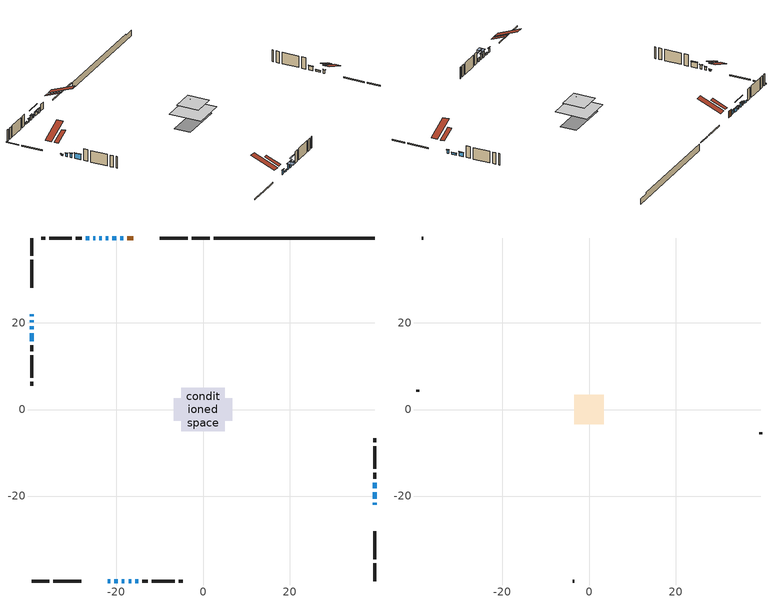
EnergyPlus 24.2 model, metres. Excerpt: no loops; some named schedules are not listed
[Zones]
conditioned space
 floor adiabatic (AdiabaticFloorConstruction): -5.05,-5.05 -5.05,5.05 5.05,5.05 5.05,-5.05 z1.83
 floor foundation (Slab1 construction): -6.72,-2.58 -6.72,2.58 6.72,2.58 6.72,-2.58 z-1.52
 wall outside (RimJoist1 construction): 1.52,39.64 -2.6,39.64 / -39.64,-39.64 -35.52,-39.64 / -39.64,39.64 -39.64,35.52 / 39.64,-39.64 39.64,-35.52 z0.61:0.91
 wall outside (RimJoist2 construction): -3.53,39.64 -10.03,39.64 / -34.59,-39.64 -28.09,-39.64 / -39.64,34.59 -39.64,28.09 / 39.64,-34.59 39.64,-28.09 z0.61:0.91
 wall outside (AdiabaticWallConstruction 1): -16.08,39.64 -17.53,39.64 z0.61:2.64
 wall outside (AdiabaticWallConstruction): -39.64,22.04 -39.64,21.52 z0.61:0.92; 39.64,-22.04 39.64,-21.53 / -24.87,39.64 -25.38,39.64 z0.61:1.63; -39.64,20.6 -39.64,20.14 / -20,39.64 -21.02,39.64 z0.61:1.53; -18.46,39.64 -19.07,39.64 / -22.04,-39.64 -21.42,-39.64 / -23.43,39.64 -23.94,39.64 / -39.64,19.21 -39.64,18.6 / -15.63,-39.64 -15.02,-39.64 / 39.64,-18.15 39.64,-16.93 z0.61:1.83; -21.94,39.64 -22.5,39.64 z0.61:1.73; -20.5,-39.64 -19.73,-39.64 / 39.64,-20.6 39.64,-19.07 / -26.3,39.64 -27.07,39.64 z0.61:1.12; -39.64,17.67 -39.64,15.79 / -18.81,-39.64 -18.14,-39.64 / -17.22,-39.64 -16.55,-39.64 z0.61:2.29
 wall outside (Wall1 construction): -28,39.64 -29.36,39.64 / -14.09,-39.64 -12.72,-39.64 / -39.64,14.86 -39.64,13.5 / 39.64,-16 39.64,-14.63 z0.61:4.27
 wall outside (Wall2 construction): -30.29,39.64 -35.54,39.64 / -11.79,-39.64 -6.54,-39.64 / -39.64,12.57 -39.64,7.32 / 39.64,-13.7 39.64,-8.46 z0.61:4.27
 wall outside (Wall3 construction): -36.47,39.64 -37.39,39.64 / -5.62,-39.64 -4.69,-39.64 / -39.64,6.39 -39.64,5.47 / 39.64,-7.53 39.64,-6.6 z0.61:4.27
 wall foundation (FoundationWall1 construction): 2.45,39.64,-1.52 2.45,39.64,0.61 35.92,39.64,0.61 35.92,39.64,0.19 39.64,39.64,0.19 39.64,39.64,-1.52
 window (WindowConstruction 13): -39.64,22.04 -39.64,21.53 z0.61:0.91
 window (WindowConstruction 6): 39.64,-22.04 39.64,-21.53 z0.61:1.62
 window (WindowConstruction 7): -39.64,20.6 -39.64,20.14 z0.61:1.52
 window (WindowConstruction 8): -18.46,39.64 -19.07,39.64 z0.61:1.83
 window (WindowConstruction 9): -20,39.64 -21.01,39.64 z0.61:1.52
 window (WindowConstruction 10): -21.94,39.64 -22.5,39.64 z0.61:1.73
 window (WindowConstruction 11): -22.04,-39.64 -21.43,-39.64 z0.61:1.83
 window (WindowConstruction 12): -23.43,39.64 -23.94,39.64 z0.61:1.83
 window (WindowConstruction 15): -20.5,-39.64 -19.74,-39.64 z0.61:1.12
 window (WindowConstruction 16): 39.64,-20.6 39.64,-19.08 z0.61:1.12
 window (WindowConstruction 14): -24.87,39.64 -25.38,39.64 z0.61:1.62
 window (WindowConstruction 17): -26.31,39.64 -27.07,39.64 z0.61:1.12
 window (WindowConstruction): -39.64,19.21 -39.64,18.6 z0.61:1.83
 window (WindowConstruction 1): -39.64,17.67 -39.64,15.79 z0.61:2.29
 window (WindowConstruction 2): -18.81,-39.64 -18.15,-39.64 z0.61:2.29
 window (WindowConstruction 3): -17.22,-39.64 -16.56,-39.64 z0.61:2.29
 window (WindowConstruction 4): -15.63,-39.64 -15.02,-39.64 z0.61:1.83
 window (WindowConstruction 5): 39.64,-18.15 39.64,-16.93 z0.61:1.83
 door (Door): -16.08,39.64 -17.53,39.64 z0.61:2.64
 ceiling adiabatic (AdiabaticFloorConstruction): 5.05,-5.05 5.05,5.05 -5.05,5.05 -5.05,-5.05 z1.83
 roof outside (Roof2 construction): -15.15,39.64,4.27 -15.15,35.02,6.19 -13.9,35.02,6.19 -13.9,39.64,4.27; -22.96,-39.64,4.27 -22.96,-35.02,6.19 -24.21,-35.02,6.19 -24.21,-39.64,4.27; -39.64,22.96,4.27 -35.02,22.96,6.19 -35.02,24.21,6.19 -39.64,24.21,4.27; 39.64,-22.96,4.27 35.02,-22.96,6.19 35.02,-24.21,6.19 39.64,-24.21,4.27
attic - vented
 floor to conditioned space (Floor1 construction Reversed): -3.45,-3.45 -3.45,3.45 3.45,3.45 3.45,-3.45 z4.27
 floor to conditioned space (Floor2 construction Reversed): -1.77,-1.77 -1.77,1.77 1.77,1.77 1.77,-1.77 z4.27
 wall outside (Wall4 construction): -38.32,39.64 -38.71,39.64 / -3.76,-39.64 -3.38,-39.64 / -39.64,4.54 -39.64,4.15 / 39.64,-5.67 39.64,-5.29 z0.61:4.27
 roof outside (Roof1 construction): -12.97,39.64,4.27 -12.97,32.2,7.37 -10.96,32.2,7.37 -10.96,39.64,4.27; -25.14,-39.64,4.27 -25.14,-32.2,7.37 -27.16,-32.2,7.37 -27.16,-39.64,4.27; -39.64,25.14,4.27 -32.2,25.14,7.37 -32.2,27.16,7.37 -39.64,27.16,4.27; 39.64,-25.14,4.27 32.2,-25.14,7.37 32.2,-27.16,7.37 39.64,-27.16,4.27
shading: -39.64,21.32 -39.64,22.25 -39.79,22.25 -39.79,21.32 z1.13; 39.64,-21.38 39.64,-22.19 39.82,-22.19 39.82,-21.38 z1.77; -39.64,19.99 -39.64,20.75 -39.79,20.75 -39.79,19.99 z1.67; -19.22,39.64 -18.31,39.64 -18.31,39.82 -19.22,39.82 z1.98; -21.47,39.64 -19.54,39.64 -19.54,39.82 -21.47,39.82 z1.98; -24.63,39.64 -19.81,39.64 -19.81,39.82 -24.63,39.82 z3.86; -21.13,-39.64 -22.33,-39.64 -22.33,-39.79 -21.13,-39.79 z2.13; -24.24,39.64 -23.13,39.64 -23.13,39.79 -24.24,39.79 z2.13; -19.68,-39.64 -20.56,-39.64 -20.56,-39.76 -19.68,-39.76 z1.18; 39.64,-19.01 39.64,-20.66 39.76,-20.66 39.76,-19.01 z1.18; -25.5,39.64 -24.75,39.64 -24.75,39.76 -25.5,39.76 z1.74; -27.13,39.64 -26.25,39.64 -26.25,39.76 -27.13,39.76 z1.18; -39.64,18.42 -39.64,19.39 -39.79,19.39 -39.79,18.42 z2.01; -39.64,15.67 -39.64,17.79 -39.85,17.79 -39.85,15.67 z2.41; -17.69,-39.64 -19.27,-39.64 -19.27,-41.47 -17.69,-41.47 z2.75; -16.1,-39.64 -17.68,-39.64 -17.68,-39.82 -16.1,-39.82 z2.75; -13.19,-39.64 -17.46,-39.64 -17.46,-39.79 -13.19,-39.79 z3.66; 39.64,-16.78 39.64,-18.3 39.82,-18.3 39.82,-16.78 z1.98
[Building]
Building 1: Terrain=Suburbs
[Site:Location]
Sault Ste Marie AP_ON: Latitude {deg}=46.49; Longitude {deg}=-84.51; Time Zone {hr}=-5; Elevation {m}=192; Keep Site Location Information=Yes
[Site:GroundTemperature:Shallow]
0.840846, -1.16074, -1.32103, -0.371179, 3.44196, 7.23733, 10.5277, 12.6121, 12.7892, 11.0939, 7.8874, 4.20846
[Site:WaterMainsTemperature]
Calculation Method=Schedule; Temperature Schedule=mains temperature schedule
[Material] Roughness=Rough; Thermal Absorptance=0.9
Name | Thickness {m} | Conductivity {W/m-K} | Density {kg/m3} | Specific Heat {J/kg-K} | Solar Absorptance | Visible Absorptance
asphalt or fiberglass shingles | 0.00635 | 0.162714 | 1121.4 | 1465.45 | 0.95 | 0.95
ceiling loosefill ins | 0.169333 | 0.0480833 | 16.02 | 1046.75 | 0.7 | 0.7
ceiling stud and cavity | 0.1397 | 0.170985 | 65.682 | 1177.47 | 0.7 | 0.7
ceiling stud and cavity 1 | 0.1397 | 0.170251 | 65.682 | 1177.47 | 0.7 | 0.7
concrete 4.0 in. | 0.1016 | 1.803125 | 2242.8 | 837.4 | 0.7 | 0.7
concrete 8.0 in. | 0.2032 | 1.803125 | 2242.8 | 837.4 | 0.7 | 0.7
door material | 0.04445 | 0.053851 | 512.64 | 1214.23 | 0.7 | 0.7
exterior vertical ins | 0.0457286 | 0.029427 | 32.04 | 1214.23 | 0.7 | 0.7
floor covering | 0.0127 | 0.0433444 | 54.468 | 1339.84 | 0.6 | 0.6
floor rigid ins; wall rigid ins | 0.512978 | 0.029427 | 32.04 | 1214.23 | 0.7 | 0.7
floor stud and cavity | 0.1397 | 1.75129 | 37.0049 | 1207.88 | 0.7 | 0.7
furniture material conditioned space 1 | 0.1524 | 0.115458 | 640.8 | 1214.23 | 0.6 | 0.6
gypsum board | 0.0127 | 0.160291 | 801 | 837.4 | 0.6 | 0.6
gypsum board 1 | 0.0127 | 0.160291 | 801 | 837.4 | 0.7 | 0.7
osb sheathing 0.5 in. | 0.0127 | 0.115458 | 512.64 | 1214.23 | 0.7 | 0.7
osb sheathing 0.75 in. | 0.01905 | 0.115458 | 512.64 | 1214.23 | 0.7 | 0.7
osb sheathing 2.0 in. | 0.0508 | 0.115458 | 512.64 | 1214.23 | 0.7 | 0.7
rim joist stud and cavity | 0.0508 | 0.0309026 | 125.044 | 1163.47 | 0.6 | 0.6
rim joist stud and cavity 1 | 0.0508 | 0.031136 | 125.044 | 1163.47 | 0.6 | 0.6
roof stud and cavity | 0.2032 | 0.146726 | 78.34581 | 1123.46 | 0.7 | 0.7
wall stud and cavity | 0.1397 | 0.125735 | 139.0536 | 1170.24 | 0.7 | 0.7
wall stud and cavity 1 | 0.1397 | 0.0878609 | 139.0536 | 1170.24 | 0.7 | 0.7
wall stud and cavity 2 | 0.1397 | 0.0931203 | 139.0536 | 1170.24 | 0.7 | 0.7
wall stud and cavity 3 | 0.0889 | 6.1454 | 50.32683 | 1063.81 | 0.6 | 0.6
wall stud and cavity 4 | 0.0889 | 0.380278 | 52.3479 | 1209.89 | 0.7 | 0.7
wall stud and cavity 5 | 0.0889 | 0.391764 | 83.0341 | 1211.67 | 0.7 | 0.7
wood siding | 0.0254 | 0.102417 | 544.68 | 1172.36 | 0.84 | 0.84
wood siding 1 | 0.00254 | 0.102417 | 544.68 | 1172.36 | 0.84 | 0.84
wood siding 2; wood siding 3; wood siding 4 | 0.0254 | 0.102417 | 544.68 | 1172.36 | 0.7 | 0.7
[WindowMaterial:SimpleGlazingSystem]
Name | U-Factor {W/m2-K} | Solar Heat Gain Coefficient
WindowMaterial | 2.50059 | 0.46
WindowMaterial 1 | 2.88953 | 0.69
WindowMaterial 10 | 2.571 | 0.26
WindowMaterial 2 | 2.95142 | 0.64
WindowMaterial 3 | 2.589168 | 0.42
WindowMaterial 4 | 2.64197 | 0.39
WindowMaterial 5 | 2.46312 | 0.49
WindowMaterial 6 | 2.54261 | 0.44
WindowMaterial 7 | 2.55396 | 0.44
WindowMaterial 8 | 3.14334 | 0.48
WindowMaterial 9 | 3.0383 | 0.6
[Construction]
AdiabaticFloorConstruction: floor stud and cavity, floor rigid ins, osb sheathing 0.75 in., floor covering
AdiabaticWallConstruction: wood siding 3, wall rigid ins, wall stud and cavity 4, gypsum board
AdiabaticWallConstruction 1: wood siding 4, wall rigid ins, wall stud and cavity 4, gypsum board
Door: door material
Floor1 construction Reversed: gypsum board, ceiling stud and cavity, ceiling loosefill ins
Floor2 construction Reversed: gypsum board, ceiling stud and cavity 1, ceiling loosefill ins
FoundationWall1 construction: concrete 8.0 in., gypsum board 1
furniture construction conditioned space 1: furniture material conditioned space 1
PartitionWallConstruction: gypsum board, wall stud and cavity 5, gypsum board
RimJoist1 construction: wood siding 2, osb sheathing 2.0 in., rim joist stud and cavity
RimJoist2 construction: wood siding 2, osb sheathing 2.0 in., rim joist stud and cavity 1
Roof1 construction: asphalt or fiberglass shingles
Roof2 construction: asphalt or fiberglass shingles, osb sheathing 0.75 in., roof stud and cavity, gypsum board
Slab1 construction: concrete 4.0 in.
Wall1 construction: wood siding, osb sheathing 0.5 in., wall stud and cavity, gypsum board
Wall2 construction: wood siding, osb sheathing 0.5 in., wall stud and cavity 1, gypsum board
Wall3 construction: wood siding, osb sheathing 0.5 in., wall stud and cavity 2, gypsum board
Wall4 construction: wood siding 1, wall stud and cavity 3
WindowConstruction; WindowConstruction 11; WindowConstruction 4; WindowConstruction 5; WindowConstruction 8: WindowMaterial
WindowConstruction 1: WindowMaterial 1
WindowConstruction 10: WindowMaterial 6
WindowConstruction 12: WindowMaterial 7
WindowConstruction 13: WindowMaterial 8
WindowConstruction 14: WindowMaterial 9
WindowConstruction 15; WindowConstruction 16; WindowConstruction 17: WindowMaterial 10
WindowConstruction 2; WindowConstruction 3: WindowMaterial 2
WindowConstruction 6: WindowMaterial 3
WindowConstruction 7: WindowMaterial 4
WindowConstruction 9: WindowMaterial 5
[Zone] Multiplier=1; Part of Total Floor Area=Yes
Name | Volume {m3}
attic - vented | 29.7847
conditioned space | 398.1
[Space]
Name | Zone | Volume {m3}
attic - vented 1 | attic - vented | 29.7847
conditioned space 1 | conditioned space | 398.1
[ZoneInfiltration:EffectiveLeakageArea]
infil attic - vented 1: Zone or Space=attic - vented 1; Schedule=Always On Discrete; Effective Air Leakage Area {cm2}=2360.26; Stack Coefficient=0.000469954; Wind Coefficient=1.4647e-05
[ZoneMixing]
whole house fan mix: Zone or Space=attic - vented; Schedule=Always On Continuous; Design Flow Rate Calculation Method=Flow/Zone; Design Flow Rate {m3/s}=0; Source Zone or Space=conditioned space
[SurfaceProperty:ExposedFoundationPerimeter]
Slab1: Exposed Perimeter Calculation Method=TotalExposedPerimeter; Total Exposed Perimeter {m}=37.186
[InternalMass] Zone or ZoneList=conditioned space; Space or SpaceList=conditioned space 1
Name | Construction | Surface Area {m2}
furniture mass conditioned space 1 | furniture construction conditioned space 1 | 68.6119
partition wall mass | PartitionWallConstruction | 171.53
[Lights]
interior lighting: Zone or ZoneList or Space or SpaceList=conditioned space 1; Schedule=interior lighting schedule; Design Level Calculation Method=LightingLevel; Lighting Level {W}=343.2; Return Air Fraction=0; Fraction Radiant=0.6; Fraction Visible=0.2; Fraction Replaceable=1
[People]
occupants: Zone or ZoneList or Space or SpaceList=conditioned space 1; Number of People Schedule=occupants schedule; Number of People Calculation Method=People; Number of People=3; Fraction Radiant=0.314171; Sensible Heat Fraction=0.56303; Activity Level Schedule=occupants activity schedule; Carbon Dioxide Generation Rate {m3/s-W}=0; Enable ASHRAE 55 Comfort Warnings=No; Mean Radiant Temperature Calculation Type=EnclosureAveraged
[ElectricEquipment] Zone or ZoneList or Space or SpaceList=conditioned space 1; Design Level Calculation Method=EquipmentLevel
Name | Schedule | Design Level {W} | Fraction Latent | Fraction Radiant | Fraction Lost
clothes dryer | clothes dryer schedule | 140.772 | 0.015 | 0.081 | 0.85
clothes washer | clothes washer schedule | 32.1985 | 0.03 | 0.162 | 0.7
cooking range | cooking range schedule | 215.147 | 0.08 | 0.432 | 0.2
dishwasher | dishwasher schedule | 66.8632 | 0.3 | 0.18 | 0.4
fridge | fridge schedule | 72.9452 | 0 | 0.6 | 0
mech vent house fan | mech vent house fan schedule | 0 | 0 | 0 | 1
mech vent house fan cfis | mech vent house fan cfis schedule | 0 | 0 | 0 | 0
misc plug loads | misc plug loads schedule | 494.7 | 0.045 | 0.513 | 0.1
whole house fan | Always On Discrete | 0 | 0 | 0 | 1
[OtherEquipment] Zone or ZoneList or Space or SpaceList=conditioned space 1; Design Level Calculation Method=EquipmentLevel
Name | Fuel Type | Schedule | Design Level {W} | Fraction Latent | Fraction Radiant | Fraction Lost
clothes dryer 1 | Electricity | clothes dryer schedule | 0 | 0.015 | 0.081 | 0.85
cooking range 1 | Electricity | cooking range schedule | 0 | 0.08 | 0.432 | 0.2
general water use latent | None | general water use schedule | 62.594 | 1 | 0 | 0
general water use sensible | None | general water use schedule | -61.6891 | 0 | 0.6 | 0
mech vent house fan latent load | None | Always On Discrete | 0 | 1 | 0 | 0
mech vent house fan sensible load | None | Always On Discrete | 0 | 0 | 0 | 0
water heater energy adjustment1 | NaturalGas | Always On Discrete | 0.01 | 0 | 0 | 1
[ZoneInfiltration:DesignFlowRate] Zone or ZoneList or Space or SpaceList=conditioned space 1; Schedule=Always On Discrete; Design Flow Rate Calculation Method=Flow/Zone; Design Flow Rate {m3/s}=0
infil flow; natural vent flow; whole house fan flow
[Foundation:Kiva]
Foundation Kiva 1: Initial Indoor Air Temperature {C}=18.3278; Wall Height Above Grade {m}=0.609996; Wall Depth Below Slab {m}=0.2032; Custom Block Material Name 1=exterior vertical ins; Custom Block Depth 1 {m}=2.13; Custom Block X Position 1 {m}=0.2159; Custom Block Z Position 1 {m}=0
[Foundation:Kiva:Settings]
Soil Conductivity {W/m-K}=0.849921; Soil Density {kg/m3}=1842.3; Soil Specific Heat {J/kg-K}=418.7; Ground Solar Absorptivity=0.9; Ground Thermal Absorptivity=0.9; Ground Surface Roughness {m}=0.03; Far-Field Width {m}=40; Deep-Ground Boundary Condition=ZeroFlux; Deep-Ground Depth {m}=40; Minimum Cell Dimension {m}=0.2; Maximum Cell Growth Coefficient=3; Simulation Timestep=Timestep
[Exterior:Lights]
exterior lighting: Schedule=exterior lighting schedule; Design Level {W}=75.6
[Schedule:Constant]
Name | Hourly Value
Always On Continuous; mech vent house fan schedule; mech vent house fan cfis schedule; Always On Discrete | 1
occupants activity schedule | 117.228
fridge schedule | 0
[Schedule:Week:Daily]
interior lighting schedule Week Rule - Jan1-Jan27: interior lighting schedule day, interior lighting schedule day, interior lighting schedule day, interior lighting schedule day, interior lighting schedule day, interior lighting schedule day, interior lighting schedule day, interior lighting schedule default day, interior lighting schedule default day, interior lighting schedule default day, interior lighting schedule default day, interior lighting schedule default day
interior lighting schedule Week Rule - Jan28-Feb3: interior lighting schedule day, interior lighting schedule day, interior lighting schedule day, interior lighting schedule day, interior lighting schedule day 1, interior lighting schedule day 1, interior lighting schedule day 1, interior lighting schedule default day, interior lighting schedule default day, interior lighting schedule default day, interior lighting schedule default day, interior lighting schedule default day
interior lighting schedule Week Rule - Feb4-Feb24: interior lighting schedule day 1, interior lighting schedule day 1, interior lighting schedule day 1, interior lighting schedule day 1, interior lighting schedule day 1, interior lighting schedule day 1, interior lighting schedule day 1, interior lighting schedule default day, interior lighting schedule default day, interior lighting schedule default day, interior lighting schedule default day, interior lighting schedule default day
interior lighting schedule Week Rule - Feb25-Mar3: interior lighting schedule day 1, interior lighting schedule day 1, interior lighting schedule day 1, interior lighting schedule day 1, interior lighting schedule day 2, interior lighting schedule day 2, interior lighting schedule day 2, interior lighting schedule default day, interior lighting schedule default day, interior lighting schedule default day, interior lighting schedule default day, interior lighting schedule default day
interior lighting schedule Week Rule - Mar4-Mar31: interior lighting schedule day 2, interior lighting schedule day 2, interior lighting schedule day 2, interior lighting schedule day 2, interior lighting schedule day 2, interior lighting schedule day 2, interior lighting schedule day 2, interior lighting schedule default day, interior lighting schedule default day, interior lighting schedule default day, interior lighting schedule default day, interior lighting schedule default day
interior lighting schedule Week Rule - Apr1-Apr28: interior lighting schedule day 3, interior lighting schedule day 3, interior lighting schedule day 3, interior lighting schedule day 3, interior lighting schedule day 3, interior lighting schedule day 3, interior lighting schedule day 3, interior lighting schedule default day, interior lighting schedule default day, interior lighting schedule default day, interior lighting schedule default day, interior lighting schedule default day
interior lighting schedule Week Rule - Apr29-May5: interior lighting schedule day 3, interior lighting schedule day 3, interior lighting schedule day 4, interior lighting schedule day 4, interior lighting schedule day 4, interior lighting schedule day 4, interior lighting schedule day 4, interior lighting schedule default day, interior lighting schedule default day, interior lighting schedule default day, interior lighting schedule default day, interior lighting schedule default day
interior lighting schedule Week Rule - May6-May26: interior lighting schedule day 4, interior lighting schedule day 4, interior lighting schedule day 4, interior lighting schedule day 4, interior lighting schedule day 4, interior lighting schedule day 4, interior lighting schedule day 4, interior lighting schedule default day, interior lighting schedule default day, interior lighting schedule default day, interior lighting schedule default day, interior lighting schedule default day
interior lighting schedule Week Rule - May27-Jun2: interior lighting schedule day 4, interior lighting schedule day 4, interior lighting schedule day 4, interior lighting schedule day 4, interior lighting schedule day 4, interior lighting schedule day 5, interior lighting schedule day 5, interior lighting schedule default day, interior lighting schedule default day, interior lighting schedule default day, interior lighting schedule default day, interior lighting schedule default day
interior lighting schedule Week Rule - Jun3-Jun30: interior lighting schedule day 5, interior lighting schedule day 5, interior lighting schedule day 5, interior lighting schedule day 5, interior lighting schedule day 5, interior lighting schedule day 5, interior lighting schedule day 5, interior lighting schedule default day, interior lighting schedule default day, interior lighting schedule default day, interior lighting schedule default day, interior lighting schedule default day
interior lighting schedule Week Rule - Jul1-Jul28: interior lighting schedule day 6, interior lighting schedule day 6, interior lighting schedule day 6, interior lighting schedule day 6, interior lighting schedule day 6, interior lighting schedule day 6, interior lighting schedule day 6, interior lighting schedule default day, interior lighting schedule default day, interior lighting schedule default day, interior lighting schedule default day, interior lighting schedule default day
interior lighting schedule Week Rule - Jul29-Aug4: interior lighting schedule day 6, interior lighting schedule day 6, interior lighting schedule day 6, interior lighting schedule day 7, interior lighting schedule day 7, interior lighting schedule day 7, interior lighting schedule day 7, interior lighting schedule default day, interior lighting schedule default day, interior lighting schedule default day, interior lighting schedule default day, interior lighting schedule default day
interior lighting schedule Week Rule - Aug5-Aug25: interior lighting schedule day 7, interior lighting schedule day 7, interior lighting schedule day 7, interior lighting schedule day 7, interior lighting schedule day 7, interior lighting schedule day 7, interior lighting schedule day 7, interior lighting schedule default day, interior lighting schedule default day, interior lighting schedule default day, interior lighting schedule default day, interior lighting schedule default day
interior lighting schedule Week Rule - Aug26-Sep1: interior lighting schedule day 7, interior lighting schedule day 7, interior lighting schedule day 7, interior lighting schedule day 7, interior lighting schedule day 7, interior lighting schedule day 7, interior lighting schedule day 8, interior lighting schedule default day, interior lighting schedule default day, interior lighting schedule default day, interior lighting schedule default day, interior lighting schedule default day
interior lighting schedule Week Rule - Sep2-Sep29: interior lighting schedule day 8, interior lighting schedule day 8, interior lighting schedule day 8, interior lighting schedule day 8, interior lighting schedule day 8, interior lighting schedule day 8, interior lighting schedule day 8, interior lighting schedule default day, interior lighting schedule default day, interior lighting schedule default day, interior lighting schedule default day, interior lighting schedule default day
interior lighting schedule Week Rule - Sep30-Oct6: interior lighting schedule day 8, interior lighting schedule day 9, interior lighting schedule day 9, interior lighting schedule day 9, interior lighting schedule day 9, interior lighting schedule day 9, interior lighting schedule day 9, interior lighting schedule default day, interior lighting schedule default day, interior lighting schedule default day, interior lighting schedule default day, interior lighting schedule default day
interior lighting schedule Week Rule - Oct7-Oct27: interior lighting schedule day 9, interior lighting schedule day 9, interior lighting schedule day 9, interior lighting schedule day 9, interior lighting schedule day 9, interior lighting schedule day 9, interior lighting schedule day 9, interior lighting schedule default day, interior lighting schedule default day, interior lighting schedule default day, interior lighting schedule default day, interior lighting schedule default day
interior lighting schedule Week Rule - Oct28-Nov3: interior lighting schedule day 9, interior lighting schedule day 9, interior lighting schedule day 9, interior lighting schedule day 9, interior lighting schedule day 10, interior lighting schedule day 10, interior lighting schedule day 10, interior lighting schedule default day, interior lighting schedule default day, interior lighting schedule default day, interior lighting schedule default day, interior lighting schedule default day
interior lighting schedule Week Rule - Nov4-Nov24: interior lighting schedule day 10, interior lighting schedule day 10, interior lighting schedule day 10, interior lighting schedule day 10, interior lighting schedule day 10, interior lighting schedule day 10, interior lighting schedule day 10, interior lighting schedule default day, interior lighting schedule default day, interior lighting schedule default day, interior lighting schedule default day, interior lighting schedule default day
interior lighting schedule Week Rule - Nov25-Dec1: interior lighting schedule day 10, interior lighting schedule day 10, interior lighting schedule day 10, interior lighting schedule day 10, interior lighting schedule day 10, interior lighting schedule day 10, interior lighting schedule day 11, interior lighting schedule default day, interior lighting schedule default day, interior lighting schedule default day, interior lighting schedule default day, interior lighting schedule default day
interior lighting schedule Week Rule - Dec2-Dec31: interior lighting schedule day 11, interior lighting schedule day 11, interior lighting schedule day 11, interior lighting schedule day 11, interior lighting schedule day 11, interior lighting schedule day 11, interior lighting schedule day 11, interior lighting schedule default day, interior lighting schedule default day, interior lighting schedule default day, interior lighting schedule default day, interior lighting schedule default day
occupants schedule Week Rule - Jan1-Dec31: occupants schedule day, occupants schedule day, occupants schedule day, occupants schedule day, occupants schedule day, occupants schedule day, occupants schedule day, occupants schedule default day, occupants schedule default day, occupants schedule default day, occupants schedule default day, occupants schedule default day
clothes dryer schedule Week Rule - Jan1-Dec31: clothes dryer schedule day, clothes dryer schedule day, clothes dryer schedule day, clothes dryer schedule day, clothes dryer schedule day, clothes dryer schedule day, clothes dryer schedule day, clothes dryer schedule default day, clothes dryer schedule default day, clothes dryer schedule default day, clothes dryer schedule default day, clothes dryer schedule default day
clothes washer schedule Week Rule - Jan1-Dec31: clothes washer schedule day, clothes washer schedule day, clothes washer schedule day, clothes washer schedule day, clothes washer schedule day, clothes washer schedule day, clothes washer schedule day, clothes washer schedule default day, clothes washer schedule default day, clothes washer schedule default day, clothes washer schedule default day, clothes washer schedule default day
cooking range schedule Week Rule - Jan1-Dec31: cooking range schedule day, cooking range schedule day, cooking range schedule day, cooking range schedule day, cooking range schedule day, cooking range schedule day, cooking range schedule day, cooking range schedule default day, cooking range schedule default day, cooking range schedule default day, cooking range schedule default day, cooking range schedule default day
dishwasher schedule Week Rule - Jan1-Dec31: dishwasher schedule day, dishwasher schedule day, dishwasher schedule day, dishwasher schedule day, dishwasher schedule day, dishwasher schedule day, dishwasher schedule day, dishwasher schedule default day, dishwasher schedule default day, dishwasher schedule default day, dishwasher schedule default day, dishwasher schedule default day
misc plug loads schedule Week Rule - Jan1-Dec31: misc plug loads schedule day, misc plug loads schedule day, misc plug loads schedule day, misc plug loads schedule day, misc plug loads schedule day, misc plug loads schedule day, misc plug loads schedule day, misc plug loads schedule default day, misc plug loads schedule default day, misc plug loads schedule default day, misc plug loads schedule default day, misc plug loads schedule default day
general water use schedule Week Rule - Jan1-Dec31: general water use schedule day, general water use schedule day, general water use schedule day, general water use schedule day, general water use schedule day, general water use schedule day, general water use schedule day, general water use schedule default day, general water use schedule default day, general water use schedule default day, general water use schedule default day, general water use schedule default day
exterior lighting schedule Week Rule - Jan1-Jan27: exterior lighting schedule day, exterior lighting schedule day, exterior lighting schedule day, exterior lighting schedule day, exterior lighting schedule day, exterior lighting schedule day, exterior lighting schedule day, exterior lighting schedule default day, exterior lighting schedule default day, exterior lighting schedule default day, exterior lighting schedule default day, exterior lighting schedule default day
exterior lighting schedule Week Rule - Jan28-Feb3: exterior lighting schedule day, exterior lighting schedule day, exterior lighting schedule day, exterior lighting schedule day, exterior lighting schedule day 1, exterior lighting schedule day 1, exterior lighting schedule day 1, exterior lighting schedule default day, exterior lighting schedule default day, exterior lighting schedule default day, exterior lighting schedule default day, exterior lighting schedule default day
exterior lighting schedule Week Rule - Feb4-Feb24: exterior lighting schedule day 1, exterior lighting schedule day 1, exterior lighting schedule day 1, exterior lighting schedule day 1, exterior lighting schedule day 1, exterior lighting schedule day 1, exterior lighting schedule day 1, exterior lighting schedule default day, exterior lighting schedule default day, exterior lighting schedule default day, exterior lighting schedule default day, exterior lighting schedule default day
exterior lighting schedule Week Rule - Feb25-Mar3: exterior lighting schedule day 1, exterior lighting schedule day 1, exterior lighting schedule day 1, exterior lighting schedule day 1, exterior lighting schedule day 2, exterior lighting schedule day 2, exterior lighting schedule day 2, exterior lighting schedule default day, exterior lighting schedule default day, exterior lighting schedule default day, exterior lighting schedule default day, exterior lighting schedule default day
exterior lighting schedule Week Rule - Mar4-Mar31: exterior lighting schedule day 2, exterior lighting schedule day 2, exterior lighting schedule day 2, exterior lighting schedule day 2, exterior lighting schedule day 2, exterior lighting schedule day 2, exterior lighting schedule day 2, exterior lighting schedule default day, exterior lighting schedule default day, exterior lighting schedule default day, exterior lighting schedule default day, exterior lighting schedule default day
exterior lighting schedule Week Rule - Apr1-Apr28: exterior lighting schedule day 3, exterior lighting schedule day 3, exterior lighting schedule day 3, exterior lighting schedule day 3, exterior lighting schedule day 3, exterior lighting schedule day 3, exterior lighting schedule day 3, exterior lighting schedule default day, exterior lighting schedule default day, exterior lighting schedule default day, exterior lighting schedule default day, exterior lighting schedule default day
exterior lighting schedule Week Rule - Apr29-May5: exterior lighting schedule day 3, exterior lighting schedule day 3, exterior lighting schedule day 4, exterior lighting schedule day 4, exterior lighting schedule day 4, exterior lighting schedule day 4, exterior lighting schedule day 4, exterior lighting schedule default day, exterior lighting schedule default day, exterior lighting schedule default day, exterior lighting schedule default day, exterior lighting schedule default day
exterior lighting schedule Week Rule - May6-May26: exterior lighting schedule day 4, exterior lighting schedule day 4, exterior lighting schedule day 4, exterior lighting schedule day 4, exterior lighting schedule day 4, exterior lighting schedule day 4, exterior lighting schedule day 4, exterior lighting schedule default day, exterior lighting schedule default day, exterior lighting schedule default day, exterior lighting schedule default day, exterior lighting schedule default day
exterior lighting schedule Week Rule - May27-Jun2: exterior lighting schedule day 4, exterior lighting schedule day 4, exterior lighting schedule day 4, exterior lighting schedule day 4, exterior lighting schedule day 4, exterior lighting schedule day 5, exterior lighting schedule day 5, exterior lighting schedule default day, exterior lighting schedule default day, exterior lighting schedule default day, exterior lighting schedule default day, exterior lighting schedule default day
exterior lighting schedule Week Rule - Jun3-Jun30: exterior lighting schedule day 5, exterior lighting schedule day 5, exterior lighting schedule day 5, exterior lighting schedule day 5, exterior lighting schedule day 5, exterior lighting schedule day 5, exterior lighting schedule day 5, exterior lighting schedule default day, exterior lighting schedule default day, exterior lighting schedule default day, exterior lighting schedule default day, exterior lighting schedule default day
exterior lighting schedule Week Rule - Jul1-Jul28: exterior lighting schedule day 6, exterior lighting schedule day 6, exterior lighting schedule day 6, exterior lighting schedule day 6, exterior lighting schedule day 6, exterior lighting schedule day 6, exterior lighting schedule day 6, exterior lighting schedule default day, exterior lighting schedule default day, exterior lighting schedule default day, exterior lighting schedule default day, exterior lighting schedule default day
exterior lighting schedule Week Rule - Jul29-Aug4: exterior lighting schedule day 6, exterior lighting schedule day 6, exterior lighting schedule day 6, exterior lighting schedule day 7, exterior lighting schedule day 7, exterior lighting schedule day 7, exterior lighting schedule day 7, exterior lighting schedule default day, exterior lighting schedule default day, exterior lighting schedule default day, exterior lighting schedule default day, exterior lighting schedule default day
exterior lighting schedule Week Rule - Aug5-Aug25: exterior lighting schedule day 7, exterior lighting schedule day 7, exterior lighting schedule day 7, exterior lighting schedule day 7, exterior lighting schedule day 7, exterior lighting schedule day 7, exterior lighting schedule day 7, exterior lighting schedule default day, exterior lighting schedule default day, exterior lighting schedule default day, exterior lighting schedule default day, exterior lighting schedule default day
[Schedule:Year]
interior lighting schedule: interior lighting schedule Week Rule - Jan1-Jan27, 1, 1, 1, 27, interior lighting schedule Week Rule - Jan28-Feb3, 1, 28, 2, 3, interior lighting schedule Week Rule - Feb4-Feb24, 2, 4, 2, 24, interior lighting schedule Week Rule - Feb25-Mar3, 2, 25, 3, 3, interior lighting schedule Week Rule - Mar4-Mar31, 3, 4, 3, 31, interior lighting schedule Week Rule - Apr1-Apr28, 4, 1, 4, 28, interior lighting schedule Week Rule - Apr29-May5, 4, 29, 5, 5, interior lighting schedule Week Rule - May6-May26, 5, 6, 5, 26, interior lighting schedule Week Rule - May27-Jun2, 5, 27, 6, 2, interior lighting schedule Week Rule - Jun3-Jun30, 6, 3, 6, 30, interior lighting schedule Week Rule - Jul1-Jul28, 7, 1, 7, 28, interior lighting schedule Week Rule - Jul29-Aug4, 7, 29, 8, 4, interior lighting schedule Week Rule - Aug5-Aug25, 8, 5, 8, 25, interior lighting schedule Week Rule - Aug26-Sep1, 8, 26, 9, 1, interior lighting schedule Week Rule - Sep2-Sep29, 9, 2, 9, 29, interior lighting schedule Week Rule - Sep30-Oct6, 9, 30, 10, 6, interior lighting schedule Week Rule - Oct7-Oct27, 10, 7, 10, 27, interior lighting schedule Week Rule - Oct28-Nov3, 10, 28, 11, 3, interior lighting schedule Week Rule - Nov4-Nov24, 11, 4, 11, 24, interior lighting schedule Week Rule - Nov25-Dec1, 11, 25, 12, 1, interior lighting schedule Week Rule - Dec2-Dec31, 12, 2, 12, 31
occupants schedule: occupants schedule Week Rule - Jan1-Dec31, 1, 1, 12, 31
clothes dryer schedule: clothes dryer schedule Week Rule - Jan1-Dec31, 1, 1, 12, 31
clothes washer schedule: clothes washer schedule Week Rule - Jan1-Dec31, 1, 1, 12, 31
cooking range schedule: cooking range schedule Week Rule - Jan1-Dec31, 1, 1, 12, 31
dishwasher schedule: dishwasher schedule Week Rule - Jan1-Dec31, 1, 1, 12, 31
misc plug loads schedule: misc plug loads schedule Week Rule - Jan1-Dec31, 1, 1, 12, 31
general water use schedule: general water use schedule Week Rule - Jan1-Dec31, 1, 1, 12, 31
exterior lighting schedule: exterior lighting schedule Week Rule - Jan1-Jan27, 1, 1, 1, 27, exterior lighting schedule Week Rule - Jan28-Feb3, 1, 28, 2, 3, exterior lighting schedule Week Rule - Feb4-Feb24, 2, 4, 2, 24, exterior lighting schedule Week Rule - Feb25-Mar3, 2, 25, 3, 3, exterior lighting schedule Week Rule - Mar4-Mar31, 3, 4, 3, 31, exterior lighting schedule Week Rule - Apr1-Apr28, 4, 1, 4, 28, exterior lighting schedule Week Rule - Apr29-May5, 4, 29, 5, 5, exterior lighting schedule Week Rule - May6-May26, 5, 6, 5, 26, exterior lighting schedule Week Rule - May27-Jun2, 5, 27, 6, 2, exterior lighting schedule Week Rule - Jun3-Jun30, 6, 3, 6, 30, exterior lighting schedule Week Rule - Jul1-Jul28, 7, 1, 7, 28, exterior lighting schedule Week Rule - Jul29-Aug4, 7, 29, 8, 4, exterior lighting schedule Week Rule - Aug5-Aug25, 8, 5, 8, 25, exterior lighting schedule Week Rule - Aug26-Sep1, 8, 26, 9, 1, exterior lighting schedule Week Rule - Sep2-Sep29, 9, 2, 9, 29, exterior lighting schedule Week Rule - Sep30-Oct6, 9, 30, 10, 6, exterior lighting schedule Week Rule - Oct7-Oct27, 10, 7, 10, 27, exterior lighting schedule Week Rule - Oct28-Nov3, 10, 28, 11, 3, exterior lighting schedule Week Rule - Nov4-Nov24, 11, 4, 11, 24, exterior lighting schedule Week Rule - Nov25-Dec1, 11, 25, 12, 1, exterior lighting schedule Week Rule - Dec2-Dec31, 12, 2, 12, 31
[Schedule:Compact]
mains temperature schedule: Through: 01/01, For: AllDays, Until: 24:00, 5.72222, Through: 01/02, For: AllDays, Until: 24:00, 5.65667, Through: 01/03, For: AllDays, Until: 24:00, 5.59222, Through: 01/04, For: AllDays, Until: 24:00, 5.52889, Through: 01/05, For: AllDays, Until: 24:00, 5.46667, Through: 01/06, For: AllDays, Until: 24:00, 5.405, Through: 01/07, For: AllDays, Until: 24:00, 5.345, Through: 01/08, For: AllDays, Until: 24:00, 5.28556, Through: 01/09, For: AllDays, Until: 24:00, 5.22722, Through: 01/10, For: AllDays, Until: 24:00, 5.17, Through: 01/11, For: AllDays, Until: 24:00, 5.11389, Through: 01/12, For: AllDays, Until: 24:00, 5.05889, Through: 01/13, For: AllDays, Until: 24:00, 5.00556, Through: 01/14, For: AllDays, Until: 24:00, 4.95278, Through: 01/15, For: AllDays, Until: 24:00, 4.90111, Through: 01/16, For: AllDays, Until: 24:00, 4.85111, Through: 01/17, For: AllDays, Until: 24:00, 4.80167, Through: 01/18, For: AllDays, Until: 24:00, 4.75389, Through: 01/19, For: AllDays, Until: 24:00, 4.70722, Through: 01/20, For: AllDays, Until: 24:00, 4.66167, Through: 01/21, For: AllDays, Until: 24:00, 4.61778, Through: 01/22, For: AllDays, Until: 24:00, 4.575, Through: 01/23, For: AllDays, Until: 24:00, 4.53333, Through: 01/24, For: AllDays, Until: 24:00, 4.49278, Through: 01/25, For: AllDays, Until: 24:00, 4.45389, Through: 01/26, For: AllDays, Until: 24:00, 4.41611, Through: 01/27, For: AllDays, Until: 24:00, 4.38, Through: 01/28, For: AllDays, Until: 24:00, 4.345, Through: 01/29, For: AllDays, Until: 24:00, 4.31111, Through: 01/30, For: AllDays, Until: 24:00, 4.27889, Through: 01/31, For: AllDays, Until: 24:00, 4.24833, Through: 02/01, For: AllDays, Until: 24:00, 4.21833, Through: 02/02, For: AllDays, Until: 24:00, 4.19056, Through: 02/03, For: AllDays, Until: 24:00, 4.16333, Through: 02/04, For: AllDays, Until: 24:00, 4.13833, Through: 02/05, For: AllDays, Until: 24:00, 4.11444, Through: 02/06, For: AllDays, Until: 24:00, 4.09167, Through: 02/07, For: AllDays, Until: 24:00, 4.07056, Through: 02/08, For: AllDays, Until: 24:00, 4.05111, Through: 02/09, For: AllDays, Until: 24:00, 4.03278, Through: 02/10, For: AllDays, Until: 24:00, 4.01611, Through: 02/11, For: AllDays, Until: 24:00, 4.00056, Through: 02/12, For: AllDays, Until: 24:00, 3.98667, Through: 02/13, For: AllDays, Until: 24:00, 3.97444, Through: 02/14, For: AllDays, Until: 24:00, 3.96333, Through: 02/15, For: AllDays, Until: 24:00, 3.95389, Through: 02/16, For: AllDays, Until: 24:00, 3.94556, Through: 02/17, For: AllDays, Until: 24:00, 3.93889, Through: 02/18, For: AllDays, Until: 24:00, 3.93389, Through: 02/19, For: AllDays, Until: 24:00, 3.93056, Through: 02/20, For: AllDays, Until: 24:00, 3.92833, Through: 02/21, For: AllDays, Until: 24:00, 3.92722, Through: 02/22, For: AllDays, Until: 24:00, 3.92833, Through: 02/23, For: AllDays, Until: 24:00, 3.93056, Through: 02/24, For: AllDays, Until: 24:00, 3.93444, Through: 02/25, For: AllDays, Until: 24:00, 3.93944, Through: 02/26, For: AllDays, Until: 24:00, 3.94611, Through: 02/27, For: AllDays, Until: 24:00, 3.95444, Through: 02/28, For: AllDays, Until: 24:00, 3.96389, Through: 03/01, For: AllDays, Until: 24:00, 3.975, Through: 03/02, For: AllDays, Until: 24:00, 3.98722, Through: 03/03, For: AllDays, Until: 24:00, 4.00111, Through: 03/04, For: AllDays, Until: 24:00, 4.01667, Through: 03/05, For: AllDays, Until: 24:00, 4.03389, Through: 03/06, For: AllDays, Until: 24:00, 4.05167, Through: 03/07, For: AllDays, Until: 24:00, 4.07167, Through: 03/08, For: AllDays, Until: 24:00, 4.09278, Through: 03/09, For: AllDays, Until: 24:00, 4.11556, Through: 03/10, For: AllDays, Until: 24:00, 4.13944, Through: 03/11, For: AllDays, Until: 24:00, 4.165, Through: 03/12, For: AllDays, Until: 24:00, 4.19167, Through: 03/13, For: AllDays, Until: 24:00, 4.22, Through: 03/14, For: AllDays, Until: 24:00, 4.24944, Through: 03/15, For: AllDays, Until: 24:00, 4.28056, Through: 03/16, For: AllDays, Until: 24:00, 4.31278, Through: 03/17, For: AllDays, Until: 24:00, 4.34667, Through: 03/18, For: AllDays, Until: 24:00, 4.38167, Through: 03/19, For: AllDays, Until: 24:00, 4.41833, Through: 03/20, For: AllDays, Until: 24:00, 4.45611, Through: 03/21, For: AllDays, Until: 24:00, 4.495, Through: 03/22, For: AllDays, Until: 24:00, 4.53556, Through: 03/23, For: AllDays, Until: 24:00, 4.57722, Through: 03/24, For: AllDays, Until: 24:00, 4.62, Through: 03/25, For: AllDays, Until: 24:00, 4.66444, Through: 03/26, For: AllDays, Until: 24:00, 4.70944, Through: 03/27, For: AllDays, Until: 24:00, 4.75611, Through: 03/28, For: AllDays, Until: 24:00, 4.80444, Through: 03/29, For: AllDays, Until: 24:00, 4.85333, Through: 03/30, For: AllDays, Until: 24:00, 4.90389, Through: 03/31, For: AllDays, Until: 24:00, 4.95556, Through: 04/01, For: AllDays, Until: 24:00, 5.00778, Through: 04/02, For: AllDays, Until: 24:00, 5.06167, Through: 04/03, For: AllDays, Until: 24:00, 5.11667, Through: 04/04, For: AllDays, Until: 24:00, 5.17278, Through: 04/05, For: AllDays, Until: 24:00, 5.23, Through: 04/06, For: AllDays, Until: 24:00, 5.28833, Through: 04/07, For: AllDays, Until: 24:00, 5.34778, Through: 04/08, For: AllDays, Until: 24:00, 5.40833, Through: 04/09, For: AllDays, Until: 24:00, 5.47, Through: 04/10, For: AllDays, Until: 24:00, 5.53222, Through: 04/11, For: AllDays, Until: 24:00, 5.59556, Through: 04/12, For: AllDays, Until: 24:00, 5.66, Through: 04/13, For: AllDays, Until: 24:00, 5.72556, Through: 04/14, For: AllDays, Until: 24:00, 5.79222, Through: 04/15, For: AllDays, Until: 24:00, 5.85944, Through: 04/16, For: AllDays, Until: 24:00, 5.92722, Through: 04/17, For: AllDays, Until: 24:00, 5.99667, Through: 04/18, For: AllDays, Until: 24:00, 6.06667, Through: 04/19, For: AllDays, Until: 24:00, 6.13722, Through: 04/20, For: AllDays, Until: 24:00, 6.20889, Through: 04/21, For: AllDays, Until: 24:00, 6.28111, Through: 04/22, For: AllDays, Until: 24:00, 6.35444, Through: 04/23, For: AllDays, Until: 24:00, 6.42833, Through: 04/24, For: AllDays, Until: 24:00, 6.50278, Through: 04/25, For: AllDays, Until: 24:00, 6.57833, Through: 04/26, For: AllDays, Until: 24:00, 6.65444, Through: 04/27, For: AllDays, Until: 24:00, 6.73111, Through: 04/28, For: AllDays, Until: 24:00, 6.80833, Through: 04/29, For: AllDays, Until: 24:00, 6.88611, Through: 04/30, For: AllDays, Until: 24:00, 6.965, Through: 05/01, For: AllDays, Until: 24:00, 7.04389, Through: 05/02, For: AllDays, Until: 24:00, 7.12389, Through: 05/03, For: AllDays, Until: 24:00, 7.20389, Through: 05/04, For: AllDays, Until: 24:00, 7.28444, Through: 05/05, For: AllDays, Until: 24:00, 7.36611, Through: 05/06, For: AllDays, Until: 24:00, 7.44778, Through: 05/07, For: AllDays, Until: 24:00, 7.52944, Through: 05/08, For: AllDays, Until: 24:00, 7.61222, Through: 05/09, For: AllDays, Until: 24:00, 7.695, Through: 05/10, For: AllDays, Until: 24:00, 7.77833, Through: 05/11, For: AllDays, Until: 24:00, 7.86167, Through: 05/12, For: AllDays, Until: 24:00, 7.94556, Through: 05/13, For: AllDays, Until: 24:00, 8.03, Through: 05/14, For: AllDays, Until: 24:00, 8.11444, Through: 05/15, For: AllDays, Until: 24:00, 8.19889, Through: 05/16, For: AllDays, Until: 24:00, 8.28389, Through: 05/17, For: AllDays, Until: 24:00, 8.36889, Through: 05/18, For: AllDays, Until: 24:00, 8.45389, Through: 05/19, For: AllDays, Until: 24:00, 8.53944, Through: 05/20, For: AllDays, Until: 24:00, 8.625, Through: 05/21, For: AllDays, Until: 24:00, 8.71056, Through: 05/22, For: AllDays, Until: 24:00, 8.79611, Through: 05/23, For: AllDays, Until: 24:00, 8.88167, Through: 05/24, For: AllDays, Until: 24:00, 8.96722, Through: 05/25, For: AllDays, Until: 24:00, 9.05278, Through: 05/26, For: AllDays, Until: 24:00, 9.13833, Through: 05/27, For: AllDays, Until: 24:00, 9.22389, Through: 05/28, For: AllDays, Until: 24:00, 9.30944, Through: 05/29, For: AllDays, Until: 24:00, 9.39444, Through: 05/30, For: AllDays, Until: 24:00, 9.48, Through: 05/31, For: AllDays, Until: 24:00, 9.56444, Through: 06/01, For: AllDays, Until: 24:00, 9.64944, Through: 06/02, For: AllDays, Until: 24:00, 9.73389, Through: 06/03, For: AllDays, Until: 24:00, 9.81833, Through: 06/04, For: AllDays, Until: 24:00, 9.90222, Through: 06/05, For: AllDays, Until: 24:00, 9.98611, Through: 06/06, For: AllDays, Until: 24:00, 10.0694, Through: 06/07, For: AllDays, Until: 24:00, 10.1528, Through: 06/08, For: AllDays, Until: 24:00, 10.235, Through: 06/09, For: AllDays, Until: 24:00, 10.3178, Through: 06/10, For: AllDays, Until: 24:00, 10.3994, Through: 06/11, For: AllDays, Until: 24:00, 10.4811, Through: 06/12, For: AllDays, Until: 24:00, 10.5617, Through: 06/13, For: AllDays, Until: 24:00, 10.6422, Through: 06/14, For: AllDays, Until: 24:00, 10.7222, Through: 06/15, For: AllDays, Until: 24:00, 10.8017, Through: 06/16, For: AllDays, Until: 24:00, 10.8806, Through: 06/17, For: AllDays, Until: 24:00, 10.9589, Through: 06/18, For: AllDays, Until: 24:00, 11.0367, Through: 06/19, For: AllDays, Until: 24:00, 11.1133, Through: 06/20, For: AllDays, Until: 24:00, 11.19, Through: 06/21, For: AllDays, Until: 24:00, 11.2656, Through: 06/22, For: AllDays, Until: 24:00, 11.3406, Through: 06/23, For: AllDays, Until: 24:00, 11.415, Through: 06/24, For: AllDays, Until: 24:00, 11.4883, Through: 06/25, For: AllDays, Until: 24:00, 11.5611, Through: 06/26, For: AllDays, Until: 24:00, 11.6333, Through: 06/27, For: AllDays, Until: 24:00, 11.7044, Through: 06/28, For: AllDays, Until: 24:00, 11.775, Through: 06/29, For: AllDays, Until: 24:00, 11.8444, Through: 06/30, For: AllDays, Until: 24:00, 11.9128, Through: 07/01, For: AllDays, Until: 24:00, 11.9806, Through: 07/02, For: AllDays, Until: 24:00, 12.0472, Through: 07/03, For: AllDays, Until: 24:00, 12.1133, Through: 07/04, For: AllDays, Until: 24:00, 12.1783, Through: 07/05, For: AllDays, Until: 24:00, 12.2422, Through: 07/06, For: AllDays, Until: 24:00, 12.3056, Through: 07/07, For: AllDays, Until: 24:00, 12.3672, Through: 07/08, For: AllDays, Until: 24:00, 12.4283, Through: 07/09, For: AllDays, Until: 24:00, 12.4883, Through: 07/10, For: AllDays, Until: 24:00, 12.5472, Through: 07/11, For: AllDays, Until: 24:00, 12.605, Through: 07/12, For: AllDays, Until: 24:00, 12.6617, Through: 07/13, For: AllDays, Until: 24:00, 12.7172, Through: 07/14, For: AllDays, Until: 24:00, 12.7717, Through: 07/15, For: AllDays, Until: 24:00, 12.8244, Through: 07/16, For: AllDays, Until: 24:00, 12.8767, Through: 07/17, For: AllDays, Until: 24:00, 12.9278, Through: 07/18, For: AllDays, Until: 24:00, 12.9778, Through: 07/19, For: AllDays, Until: 24:00, 13.0261, Through: 07/20, For: AllDays, Until: 24:00, 13.0733, Through: 07/21, For: AllDays, Until: 24:00, 13.1194, Through: 07/22, For: AllDays, Until: 24:00, 13.1644, Through: 07/23, For: AllDays, Until: 24:00, 13.2078, Through: 07/24, For: AllDays, Until: 24:00, 13.25, Through: 07/25, For: AllDays, Until: 24:00, 13.2911, Through: 07/26, For: AllDays, Until: 24:00, 13.3311, Through: 07/27, For: AllDays, Until: 24:00, 13.3694, Through: 07/28, For: AllDays, Until: 24:00, 13.4067, Through: 07/29, For: AllDays, Until: 24:00, 13.4422, Through: 07/30, For: AllDays, Until: 24:00, 13.4767, Through: 07/31, For: AllDays, Until: 24:00, 13.5094, Through: 08/01, For: AllDays, Until: 24:00, 13.5411, Through: 08/02, For: AllDays, Until: 24:00, 13.5717, Through: 08/03, For: AllDays, Until: 24:00, 13.6006, Through: 08/04, For: AllDays, Until: 24:00, 13.6283, Through: 08/05, For: AllDays, Until: 24:00, 13.6544, Through: 08/06, For: AllDays, Until: 24:00, 13.6789, Through: 08/07, For: AllDays, Until: 24:00, 13.7022, Through: 08/08, For: AllDays, Until: 24:00, 13.7244, Through: 08/09, For: AllDays, Until: 24:00, 13.745, Through: 08/10, For: AllDays, Until: 24:00, 13.7639, Through: 08/11, For: AllDays, Until: 24:00, 13.7811, Through: 08/12, For: AllDays, Until: 24:00, 13.7978, Through: 08/13, For: AllDays, Until: 24:00, 13.8122, Through: 08/14, For: AllDays, Until: 24:00, 13.8256, Through: 08/15, For: AllDays, Until: 24:00, 13.8372, Through: 08/16, For: AllDays, Until: 24:00, 13.8478, Through: 08/17, For: AllDays, Until: 24:00, 13.8567, Through: 08/18, For: AllDays, Until: 24:00, 13.8639, Through: 08/19, For: AllDays, Until: 24:00, 13.87, Through: 08/20, For: AllDays, Until: 24:00, 13.8744, Through: 08/21, For: AllDays, Until: 24:00, 13.8772, Through: 08/22, For: AllDays, Until: 24:00, 13.8789, Through: 08/23, For: AllDays, Until: 24:00, 13.8789, Through: 08/24, For: AllDays, Until: 24:00, 13.8772, Through: 08/25, For: AllDays, Until: 24:00, 13.8744, Through: 08/26, For: AllDays, Until: 24:00, 13.87, Through: 08/27, For: AllDays, Until: 24:00, 13.8644, Through: 08/28, For: AllDays, Until: 24:00, 13.8572, Through: 08/29, For: AllDays, Until: 24:00, 13.8483, Through: 08/30, For: AllDays, Until: 24:00, 13.8378, Through: 08/31, For: AllDays, Until: 24:00, 13.8261, Through: 09/01, For: AllDays, Until: 24:00, 13.8133, Through: 09/02, For: AllDays, Until: 24:00, 13.7983, Through: 09/03, For: AllDays, Until: 24:00, 13.7822, Through: 09/04, For: AllDays, Until: 24:00, 13.765, Through: 09/05, For: AllDays, Until: 24:00, 13.7461, Through: 09/06, For: AllDays, Until: 24:00, 13.7256, Through: 09/07, For: AllDays, Until: 24:00, 13.7039, Through: 09/08, For: AllDays, Until: 24:00, 13.6806, Through: 09/09, For: AllDays, Until: 24:00, 13.6556, Through: 09/10, For: AllDays, Until: 24:00, 13.63, Through: 09/11, For: AllDays, Until: 24:00, 13.6022, Through: 09/12, For: AllDays, Until: 24:00, 13.5733, Through: 09/13, For: AllDays, Until: 24:00, 13.5433, Through: 09/14, For: AllDays, Until: 24:00, 13.5117, Through: 09/15, For: AllDays, Until: 24:00, 13.4789, Through: 09/16, For: AllDays, Until: 24:00, 13.4444, Through: 09/17, For: AllDays, Until: 24:00, 13.4089, Through: 09/18, For: AllDays, Until: 24:00, 13.3717, Through: 09/19, For: AllDays, Until: 24:00, 13.3333, Through: 09/20, For: AllDays, Until: 24:00, 13.2939, Through: 09/21, For: AllDays, Until: 24:00, 13.2528, Through: 09/22, For: AllDays, Until: 24:00, 13.2106, Through: 09/23, For: AllDays, Until: 24:00, 13.1672, Through: 09/24, For: AllDays, Until: 24:00, 13.1222, Through: 09/25, For: AllDays, Until: 24:00, 13.0761, Through: 09/26, For: AllDays, Until: 24:00, 13.0289, Through: 09/27, For: AllDays, Until: 24:00, 12.9806, Through: 09/28, For: AllDays, Until: 24:00, 12.9306, Through: 09/29, For: AllDays, Until: 24:00, 12.88, Through: 09/30, For: AllDays, Until: 24:00, 12.8278, Through: 10/01, For: AllDays, Until: 24:00, 12.7744, Through: 10/02, For: AllDays, Until: 24:00, 12.7206, Through: 10/03, For: AllDays, Until: 24:00, 12.665, Through: 10/04, For: AllDays, Until: 24:00, 12.6083, Through: 10/05, For: AllDays, Until: 24:00, 12.5506, Through: 10/06, For: AllDays, Until: 24:00, 12.4917, Through: 10/07, For: AllDays, Until: 24:00, 12.4317, Through: 10/08, For: AllDays, Until: 24:00, 12.3711, Through: 10/09, For: AllDays, Until: 24:00, 12.3089, Through: 10/10, For: AllDays, Until: 24:00, 12.2461, Through: 10/11, For: AllDays, Until: 24:00, 12.1822, Through: 10/12, For: AllDays, Until: 24:00, 12.1172, Through: 10/13, For: AllDays, Until: 24:00, 12.0517, Through: 10/14, For: AllDays, Until: 24:00, 11.9844, Through: 10/15, For: AllDays, Until: 24:00, 11.9172, Through: 10/16, For: AllDays, Until: 24:00, 11.8483, Through: 10/17, For: AllDays, Until: 24:00, 11.7789, Through: 10/18, For: AllDays, Until: 24:00, 11.7089, Through: 10/19, For: AllDays, Until: 24:00, 11.6378, Through: 10/20, For: AllDays, Until: 24:00, 11.5656, Through: 10/21, For: AllDays, Until: 24:00, 11.4928, Through: 10/22, For: AllDays, Until: 24:00, 11.4194, Through: 10/23, For: AllDays, Until: 24:00, 11.345, Through: 10/24, For: AllDays, Until: 24:00, 11.27, Through: 10/25, For: AllDays, Until: 24:00, 11.1944, Through: 10/26, For: AllDays, Until: 24:00, 11.1183, Through: 10/27, For: AllDays, Until: 24:00, 11.0411, Through: 10/28, For: AllDays, Until: 24:00, 10.9633, Through: 10/29, For: AllDays, Until: 24:00, 10.8856, Through: 10/30, For: AllDays, Until: 24:00, 10.8067, Through: 10/31, For: AllDays, Until: 24:00, 10.7272, Through: 11/01, For: AllDays, Until: 24:00, 10.6472, Through: 11/02, For: AllDays, Until: 24:00, 10.5667, Through: 11/03, For: AllDays, Until: 24:00, 10.4856, Through: 11/04, For: AllDays, Until: 24:00, 10.4044, Through: 11/05, For: AllDays, Until: 24:00, 10.3222, Through: 11/06, For: AllDays, Until: 24:00, 10.24, Through: 11/07, For: AllDays, Until: 24:00, 10.1578, Through: 11/08, For: AllDays, Until: 24:00, 10.0744, Through: 11/09, For: AllDays, Until: 24:00, 9.99111, Through: 11/10, For: AllDays, Until: 24:00, 9.90722, Through: 11/11, For: AllDays, Until: 24:00, 9.82333, Through: 11/12, For: AllDays, Until: 24:00, 9.73889, Through: 11/13, For: AllDays, Until: 24:00, 9.65444, Through: 11/14, For: AllDays, Until: 24:00, 9.57, Through: 11/15, For: AllDays, Until: 24:00, 9.485, Through: 11/16, For: AllDays, Until: 24:00, 9.39944, Through: 11/17, For: AllDays, Until: 24:00, 9.31444, Through: 11/18, For: AllDays, Until: 24:00, 9.22889, Through: 11/19, For: AllDays, Until: 24:00, 9.14333, Through: 11/20, For: AllDays, Until: 24:00, 9.05778, Through: 11/21, For: AllDays, Until: 24:00, 8.97222, Through: 11/22, For: AllDays, Until: 24:00, 8.88667, Through: 11/23, For: AllDays, Until: 24:00, 8.80111, Through: 11/24, For: AllDays, Until: 24:00, 8.71556, Through: 11/25, For: AllDays, Until: 24:00, 8.63, Through: 11/26, For: AllDays, Until: 24:00, 8.54444, Through: 11/27, For: AllDays, Until: 24:00, 8.45944, Through: 11/28, For: AllDays, Until: 24:00, 8.37389, Through: 11/29, For: AllDays, Until: 24:00, 8.28889, Through: 11/30, For: AllDays, Until: 24:00, 8.20389, Through: 12/01, For: AllDays, Until: 24:00, 8.11944, Through: 12/02, For: AllDays, Until: 24:00, 8.035, Through: 12/03, For: AllDays, Until: 24:00, 7.95056, Through: 12/04, For: AllDays, Until: 24:00, 7.86667, Through: 12/05, For: AllDays, Until: 24:00, 7.78333, Through: 12/06, For: AllDays, Until: 24:00, 7.7, Through: 12/07, For: AllDays, Until: 24:00, 7.61722, Through: 12/08, For: AllDays, Until: 24:00, 7.53444, Through: 12/09, For: AllDays, Until: 24:00, 7.45222, Through: 12/10, For: AllDays, Until: 24:00, 7.37056, Through: 12/11, For: AllDays, Until: 24:00, 7.28944, Through: 12/12, For: AllDays, Until: 24:00, 7.20889, Through: 12/13, For: AllDays, Until: 24:00, 7.12833, Through: 12/14, For: AllDays, Until: 24:00, 7.04889, Through: 12/15, For: AllDays, Until: 24:00, 6.96944, Through: 12/16, For: AllDays, Until: 24:00, 6.89111, Through: 12/17, For: AllDays, Until: 24:00, 6.81278, Through: 12/18, For: AllDays, Until: 24:00, 6.73556, Through: 12/19, For: AllDays, Until: 24:00, 6.65889, Through: 12/20, For: AllDays, Until: 24:00, 6.58278, Through: 12/21, For: AllDays, Until: 24:00, 6.50722, Through: 12/22, For: AllDays, Until: 24:00, 6.43278, Through: 12/23, For: AllDays, Until: 24:00, 6.35889, Through: 12/24, For: AllDays, Until: 24:00, 6.28556, Through: 12/25, For: AllDays, Until: 24:00, 6.21333, Through: 12/26, For: AllDays, Until: 24:00, 6.14167, Through: 12/27, For: AllDays, Until: 24:00, 6.07056, Through: 12/28, For: AllDays, Until: 24:00, 6.00056, Through: 12/29, For: AllDays, Until: 24:00, 5.93167, Through: 12/30, For: AllDays, Until: 24:00, 5.86333, Through: 12/31, For: AllDays, Until: 24:00, 5.79611
